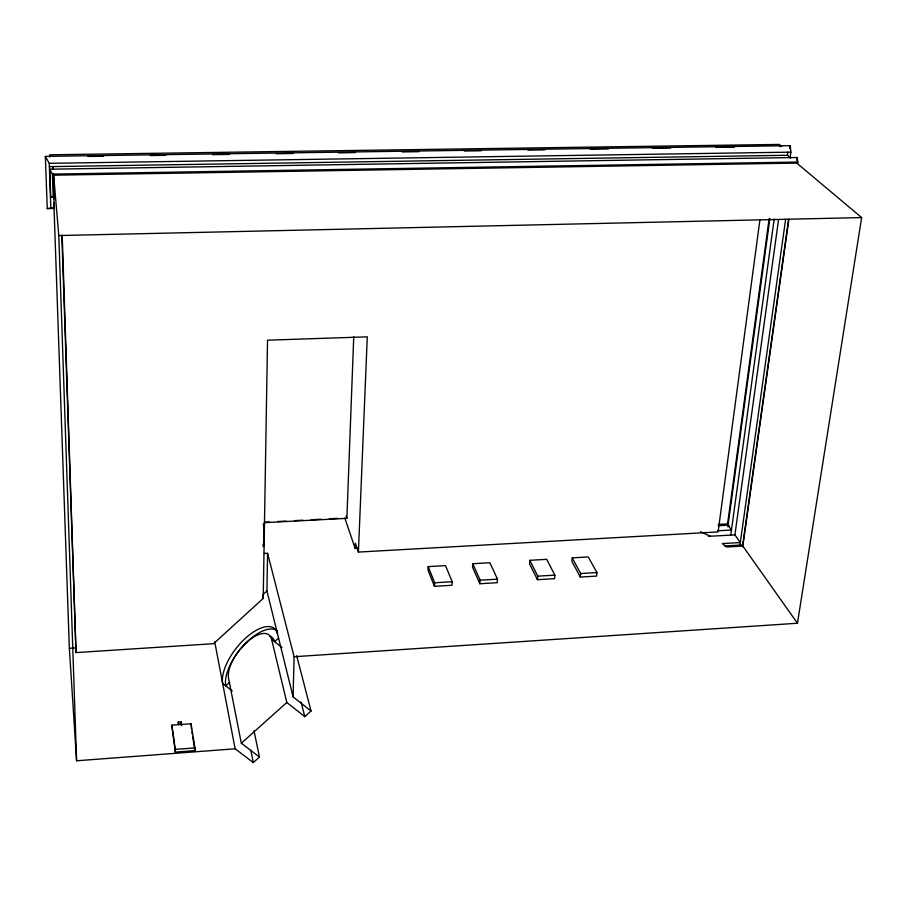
<?xml version="1.0" encoding="UTF-8"?>
<svg xmlns="http://www.w3.org/2000/svg" width="907" height="907" viewBox="0 0 907 907"><rect width="100%" height="100%" fill="white"/><g stroke="black" fill="none" stroke-linecap="round" stroke-linejoin="round"><path stroke-width="1.36" d="M263.62 544.642L263.926 525.799M61.823 235.559L76.007 652.587L213.553 643.698L263.223 598.416L267.531 340.193L367.278 336.837L358.412 552.08L718.095 531.921L759.953 219.528M53.967 205.968L69.351 648.29L76.585 760.78L235.128 748.797L253.302 762.572L259.481 757.062L241.33 743.241L228.541 678.187A30.555 13.866 -51.8 0 1 246.523 642.496A30.555 13.866 -51.8 0 1 271.578 639.208L286.805 702.483L304.775 716.632L311.033 711.054L293.086 696.859L266.919 590.911L267.576 553.281L263.96 553.485M293.086 696.859L294.095 656.725L267.576 553.281M264.186 522.681L346.871 518.339L353.741 336.724M357.982 548.247L355.147 548.406L355.363 543.168L358.412 552.08M428.195 566.637L427.991 570.163L434.464 586.33L451.981 585.287L452.219 581.716L445.484 565.628L428.195 566.637L434.691 582.77L434.464 586.33M472.796 563.723L472.547 567.238L479.86 583.745L497.206 582.702L497.478 579.154L489.905 562.737L472.796 563.723L480.12 580.185L479.86 583.745M529.824 560.311L529.518 563.803L537.432 579.698L554.562 578.666L554.88 575.14L546.728 559.336L529.824 560.311L537.738 576.16L537.432 579.698M572.204 557.862L571.864 561.342L580.333 577.067L596.568 576.092L596.931 572.566L588.235 556.932L572.204 557.862L580.684 573.541L580.333 577.067M728.956 525.811L727.584 523.883L769.147 218.632M727.822 526.876L769.862 218.508M730.77 535.073L774.181 219.097M294.095 656.725L797.457 623.245L742.822 546.071L726.598 547L722.301 543.576L740.327 542.545L734.908 534.881L778.546 219.698M790.655 157.943L787.457 155.267L787.888 152.195M789.85 148.465L790.235 145.664L45.35 156.367L47.255 208.61L54.148 208.474L53.91 196.286M790.11 157.75L790.893 152.149L790.235 145.664M739.965 545.096L785.609 219.381M788.568 219.494L742.731 544.937L724.727 545.969M796.868 160.573L797.298 157.489L49.738 169.201L50.713 196.694L53.207 197.25L54.386 197.227L53.581 174.076M742.708 546.921L788.875 219.211M797.298 157.489L797.797 163.079L53.626 175.187L58.796 235.548L76.585 760.78M797.457 623.245L861.65 217.578L796.788 163.09M262.781 594.686L266.919 590.911M229.664 682.347L225.752 685.885A38.899 17.721 -51.8 0 1 244.21 644.82A38.899 17.721 -51.8 0 1 277.474 631.034M278.585 638.086L274.628 641.657A30.521 13.9 -51.8 0 0 269.798 636.215M241.33 743.241L286.805 702.483M47.255 208.61L54.307 207.612M175.312 752.084L175.3 749.375L194.903 747.901L194.903 750.611L175.312 752.084L171.82 725.147L191.06 723.741L194.903 747.901M181.071 721.847L181.083 724.069L178.271 724.274L178.26 722.051L181.071 721.847L181.649 725.679M69.351 648.29L76.381 647.836M580.684 573.541L596.931 572.566M537.738 576.16L554.88 575.14M434.691 582.77L452.219 581.716M480.12 580.185L497.478 579.154M708.322 536.343L734.908 534.881M264.13 544.619L263.109 544.676L263.075 546.456L264.096 546.399L263.404 543.69M718.321 524.393L727.584 523.883M718.299 525.731L728.049 525.198L731.461 530.017L717.414 530.81M264.436 525.777L263.415 525.833L263.449 524.019L264.47 523.974M265.014 522.183L269.209 521.956M277.61 521.525L286.011 521.083M294.412 520.641L302.813 520.199M311.203 519.756L321.01 519.246M329.4 518.804L337.801 518.362M58.796 235.548L861.65 217.578M50.713 196.694L54.227 196.626L54.386 197.227M49.738 169.201L52.402 174.099L797.945 162.047M88.047 156.446L103.602 156.219M150.279 155.55L165.834 155.324M212.51 154.655L229.482 154.405M276.159 153.737L293.131 153.487M338.39 152.841L355.363 152.591M402.039 151.923L419.011 151.673M464.271 151.016L481.243 150.777M527.919 150.097L544.892 149.859M590.151 149.202L608.54 148.941M652.382 148.306L670.772 148.034M716.031 147.388L734.421 147.115M779.68 146.469L781.664 146.435L779.249 144.428L49.681 154.791L49.862 157.002M45.35 156.367L49.261 163.328L790.893 152.149M49.375 166.627L787.457 155.267M700.555 531.751L710.317 536.275M232.249 690.93L222.669 683.493A38.944 17.664 -51.8 0 1 245.604 638.097A38.944 17.664 -51.8 0 1 277.519 633.834M271.578 639.208L281.964 647.564M346.123 516.151L346.871 518.339M344.807 517.999L355.147 548.406M296.714 655.75L311.033 711.054M301.045 701.848L304.775 716.632M262.588 595.763L263.223 598.416M253.994 730.815L259.481 757.062M250.808 750.27L253.302 762.572M214.71 641.782L235.128 748.797M191.49 729.103L191.06 723.741M191.921 731.79L192.352 734.477M192.772 737.164L194.903 750.611M178.26 722.051L178.645 724.614M171.82 725.147L175.3 749.375M53.082 168.94L52.878 166.582L52.98 169.405M49.261 163.328L50.837 207.68M53.615 179.178L53.853 185.89M53.944 188.577L54.227 196.626M53.32 179.314L53.524 184.971M53.139 179.439L53.332 184.971M53.717 196.025L53.808 198.792M53.955 202.941L54.148 208.474M53.082 180.527L53.275 186.184M52.402 174.099L53.207 197.25M62.209 235.151L76.007 652.587"/></g></svg>
